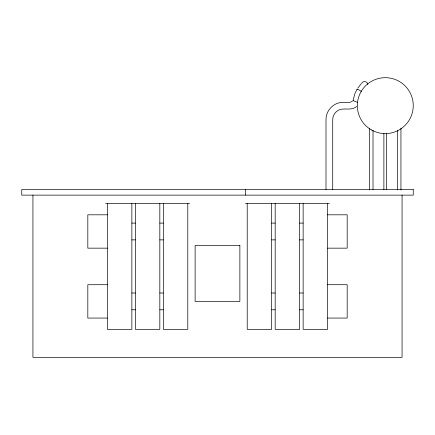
<?xml version="1.0" encoding="UTF-8"?>
<svg xmlns="http://www.w3.org/2000/svg" width="435" height="435" viewBox="0 0 435 435"><rect width="100%" height="100%" fill="white"/><g stroke="black" fill="none" stroke-linecap="round" stroke-linejoin="round"><path stroke-width="0.65" d="M361.463 91.502A3.436 0.451 31.8 0 0 360.789 91.035L360.055 90.562A3.322 0.44 31.8 0 0 357.14 89.142L355.052 93.117L353.008 100.539L357.76 102.437M357.826 88.104L360.892 84.102M352.323 101.29C348.419 103.943 343.155 101.203 338.849 102.872C331.481 104.759 325.951 111.904 326 119.516L326 189.535M356.684 106.401C352.258 110.512 345.89 108.261 340.589 109.37C336.01 110.539 332.628 115.014 332.715 119.734L332.715 189.535M105.645 203.52L189.535 203.52M245.465 203.52L329.355 203.52M107.391 214.808L87.816 214.808L87.816 248.157L107.391 248.157M327.609 214.808L347.184 214.808L347.184 248.157L327.609 248.157M131.859 223.095L135.356 223.095M159.824 223.095L163.321 223.095M271.679 223.095L275.176 223.095M299.644 223.095L303.141 223.095M131.859 239.87L135.356 239.87M159.824 239.87L163.321 239.87M271.679 239.87L275.176 239.87M299.644 239.87L303.141 239.87M107.391 284.718L87.816 284.718L87.816 318.067L107.391 318.067M327.609 284.718L347.184 284.718L347.184 318.067L327.609 318.067M131.859 293.005L135.356 293.005M159.824 293.005L163.321 293.005M271.679 293.005L275.176 293.005M299.644 293.005L303.141 293.005M131.859 309.78L135.356 309.78M159.824 309.78L163.321 309.78M271.679 309.78L275.176 309.78M299.644 309.78L303.141 309.78M353.051 100.48L353.421 100.73M402.065 195.13L402.065 357.32L32.935 357.32L32.935 195.13M400.945 128.162L400.945 189.943M397.59 130.185L397.59 189.943M386.682 133.512L386.682 189.535M383.887 133.512L383.887 189.535M373.018 130.217L373.018 189.535M369.625 128.162L369.625 189.943M327.609 203.52L327.609 329.355L303.141 329.355L303.141 203.52M299.644 203.52L299.644 329.355L275.176 329.355L275.176 203.52M271.679 203.52L271.679 329.355L247.21 329.355L247.21 203.52M245.465 189.535L245.465 195.13M187.79 203.52L187.79 329.355L163.321 329.355L163.321 203.52M159.824 203.52L159.824 329.355L135.356 329.355L135.356 203.52M131.859 203.52L131.859 329.355L107.391 329.355L107.391 203.52M357.037 89.349A3.436 0.451 31.8 0 1 356.994 89.186M361.393 83.678A3.355 3.355 0 0 1 367.836 84.357M413.25 189.535L21.75 189.535L21.75 195.13L413.25 195.13L413.25 189.535M239.87 245.465L195.13 245.465L195.13 301.395L239.87 301.395L239.87 245.465M371.305 129.858A27.965 27.965 0 0 0 413.25 105.645A27.965 27.965 0 0 0 371.305 81.427A27.965 27.965 0 0 0 371.305 129.858"/></g></svg>
